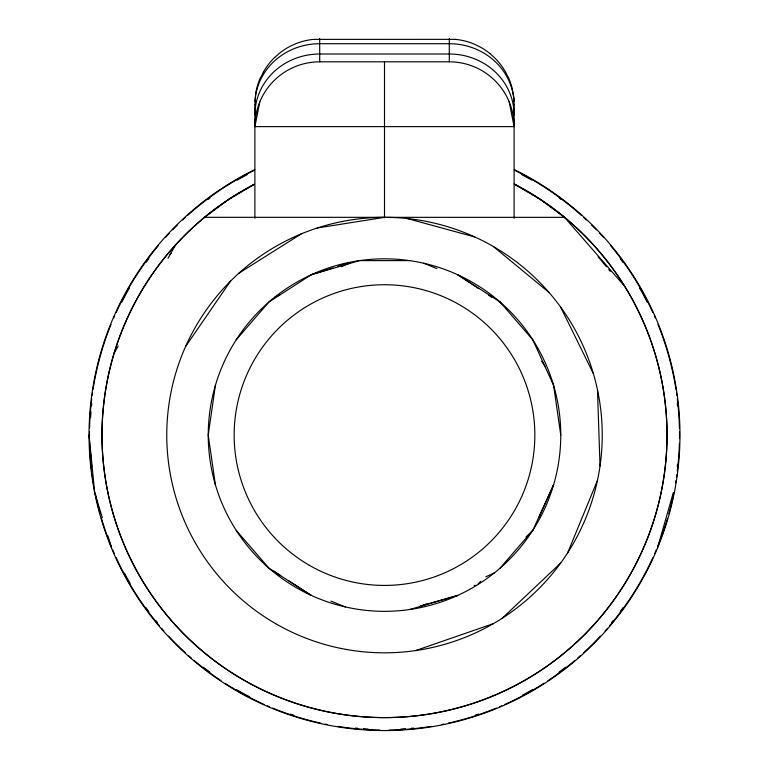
<?xml version="1.0" encoding="UTF-8"?>
<svg xmlns="http://www.w3.org/2000/svg" width="769" height="769" viewBox="0 0 769 769"><rect width="100%" height="100%" fill="white"/><g stroke="black" fill="none" stroke-linecap="round" stroke-linejoin="round"><path stroke-width="1.15" d="M254.895 218.329L254.895 104.44L255.587 95.279M215.378 385.423L208.236 435.081L215.378 484.739M509.174 101.825L514.105 126.625L254.895 126.625L259.826 101.825M657.476 548.153L673.336 492.535M567.676 552.796L597.475 480.356M538.858 517.604L553.622 484.739L532.782 530.379L499.927 568.291M260.729 77.563L263.344 72.353M114.023 353.404L118.176 346.088M167.988 258.317L175.697 244.734M185.589 346.521L230.537 281.118M170.007 254.395L171.525 252.53M236.218 339.792L269.073 301.871L311.282 274.744L332.987 267.9M478.212 583.758L480.769 581.258M525.958 537.05L532.782 530.379M274.812 57.396L279.166 53.513A64.567 64.413 -3.9 0 1 290.134 46.284L295.45 43.852A64.019 63.923 -0.1 0 1 313.444 39.382L455.161 39.354M502.215 618.257L560.649 563.062M238.803 273.274L301.179 233.92M254.174 184.397L228.431 199.565L204.477 217.319L564.552 217.348L624.716 286.347M274.6 297.276L280.003 294.806M341.609 266.699L350.251 262.748M419.826 606.924L426.314 603.963M485.748 576.837L494.4 572.886M415.491 650.603L493.371 623.649M337.562 266.459L350.126 262.489M311.282 274.744L359.411 260.614L409.589 260.614M409.589 609.548L457.718 595.417L420.172 606.087M317.213 227.999L384.5 217.348M512.981 101.508L514.019 101.45L514.105 104.219L514.105 218.329M254.895 126.625A64.798 64.798 0 0 1 319.702 61.818L449.298 61.818A64.798 64.798 0 0 1 514.105 126.625M254.895 104.863L255.548 104.863M513.452 104.863L514.105 104.863M474.117 585.42L476.511 585.42M256.019 101.508L254.981 101.45A64.798 60.895 0 0 1 319.702 43.718L449.298 43.718A64.798 60.895 0 0 1 514.019 101.45M407.262 218.54L474.954 237.025M423.719 263.238L436.917 268.612M330.978 601.098L345.281 606.924M514.192 184.07L540.501 199.517L564.311 217.146M560.764 435.081A176.264 176.264 0 0 0 296.373 282.434A176.264 176.264 0 0 0 296.373 587.727A176.264 176.264 0 0 0 560.764 435.081L553.622 385.423L532.782 339.792L499.927 301.871L457.718 274.744L478.674 288.635M273.822 571.107L280.723 575.587M288.606 580.701L311.282 595.417L269.073 568.291L236.218 530.379M488.651 295.248L491.651 297.228M489.805 53.494L494.159 57.367A65.5 65.23 12.7 0 1 505.521 71.969L508.107 77.208M493.371 246.522L549.056 292.499M598.138 256.673L606.453 266.805M608.721 269.573L610.23 271.419M499.927 301.871L501.292 303.822M541.568 361.267L544.981 366.14M560.649 307.1L593.418 373.744M102.296 517.595L94.712 492.727L89.031 435.081M107.814 535.685L111.611 548.114M512.337 89.579L513.356 94.895M597.475 389.816L600.022 466.072M449.298 38.45L449.298 61.818M384.5 61.818L384.5 217.781M319.702 38.45L319.702 61.818M513.471 94.875A67.124 65.98 43.3 0 1 514.125 101.45M254.895 114.898A64.798 60.895 0 0 1 319.702 54.003L449.298 54.003A64.798 60.895 0 0 1 514.105 114.898M455.161 39.344A64.01 63.914 0 0 1 473.55 43.843L478.847 46.303A64.567 64.413 3.9 0 1 489.815 53.474M508.251 77.14A66.605 65.999 28.9 0 1 512.462 89.55M263.277 72.315A65.519 65.259 -12.7 0 1 274.735 57.319M255.404 95.25A66.72 66.105 -29.4 0 1 260.508 77.467M677.479 464.236A294.431 294.431 0 0 1 677.239 466.552M622.967 607.77A294.431 294.431 0 0 1 620.199 611.528M613.018 620.737A294.431 294.431 0 0 1 611.538 622.544M565.58 667.242A294.431 294.431 0 0 1 559.073 672.173M532.725 689.476A294.431 294.431 0 0 1 522.516 695.157M478.587 714.074A294.431 294.431 0 0 1 475.261 715.17M413.645 728.06A294.431 294.431 0 0 1 411.319 728.281M405.503 728.762A294.431 294.431 0 0 1 400.841 729.06M368.159 729.06A294.431 294.431 0 0 1 363.497 728.762M357.681 728.281A294.431 294.431 0 0 1 355.355 728.06M293.739 715.17A294.431 294.431 0 0 1 290.413 714.074M249.589 696.781A294.431 294.431 0 0 1 236.275 689.476M209.927 672.173A294.431 294.431 0 0 1 203.42 667.242M157.462 622.544A294.431 294.431 0 0 1 155.982 620.737M148.802 611.528A294.431 294.431 0 0 1 146.033 607.77M130.105 583.306A294.431 294.431 0 0 1 124.424 573.107M91.761 466.552A294.431 294.431 0 0 1 91.521 464.236M91.002 458.411A294.431 294.431 0 0 1 90.665 453.758M90.598 417.577A294.431 294.431 0 0 1 91.002 411.751M91.521 405.936A294.431 294.431 0 0 1 91.761 403.61M121.742 302.246A294.431 294.431 0 0 1 129.519 287.866M146.033 262.402A294.431 294.431 0 0 1 148.802 258.634M208.053 199.382A294.431 294.431 0 0 1 209.927 197.989M237.285 180.1A294.431 294.431 0 0 1 247.512 174.467M521.488 174.467A294.431 294.431 0 0 1 531.715 180.1M559.073 197.989A294.431 294.431 0 0 1 560.947 199.382M620.199 258.634A294.431 294.431 0 0 1 622.967 262.402M639.481 287.866A294.431 294.431 0 0 1 647.258 302.246M677.239 403.61A294.431 294.431 0 0 1 677.479 405.936M514.24 169.622A295.469 295.469 0 0 1 615.152 619.747A295.469 295.469 0 0 1 153.848 619.747A295.469 295.469 0 0 1 254.76 169.622M679.498 431.572A295.017 295.017 0 0 1 679.498 438.59M679.402 443.271A295.017 295.017 0 0 1 677.287 471.272M676.835 474.752A295.017 295.017 0 0 1 676.518 477.068M675.989 480.538A295.017 295.017 0 0 1 675.624 482.845M673.731 493.217A295.017 295.017 0 0 1 668.847 513.702M667.569 518.2A295.017 295.017 0 0 1 657.947 545.817M656.159 550.143A295.017 295.017 0 0 1 654.765 553.363M652.852 557.64A295.017 295.017 0 0 1 609.74 625.61M607.462 628.273A295.017 295.017 0 0 1 605.145 630.916M600.416 636.107A295.017 295.017 0 0 1 583.806 652.593M580.335 655.726A295.017 295.017 0 0 1 577.692 658.043M575.029 660.321A295.017 295.017 0 0 1 547.913 680.709M544 683.266A295.017 295.017 0 0 1 504.925 704.404M501.705 705.817A295.017 295.017 0 0 1 499.562 706.74M496.313 708.086A295.017 295.017 0 0 1 448.356 723.11M443.78 724.081A295.017 295.017 0 0 1 441.483 724.542M431.111 726.397A295.017 295.017 0 0 1 389.181 730.06M379.819 730.06A295.017 295.017 0 0 1 337.889 726.397M327.517 724.542A295.017 295.017 0 0 1 325.22 724.081M320.644 723.11A295.017 295.017 0 0 1 272.687 708.086M269.438 706.74A295.017 295.017 0 0 1 267.295 705.817M264.075 704.404A295.017 295.017 0 0 1 225 683.266M221.088 680.709A295.017 295.017 0 0 1 193.971 660.321M191.308 658.043A295.017 295.017 0 0 1 188.665 655.726M185.194 652.593A295.017 295.017 0 0 1 168.584 636.107M163.855 630.916A295.017 295.017 0 0 1 161.538 628.273M159.26 625.61A295.017 295.017 0 0 1 116.148 557.64M114.235 553.363A295.017 295.017 0 0 1 112.841 550.143M111.053 545.817A295.017 295.017 0 0 1 101.431 518.2M100.153 513.702A295.017 295.017 0 0 1 95.269 493.217M93.376 482.845A295.017 295.017 0 0 1 93.011 480.538M92.491 477.068A295.017 295.017 0 0 1 92.165 474.752M91.713 471.272A295.017 295.017 0 0 1 89.569 442.098M89.502 438.59A295.017 295.017 0 0 1 89.502 431.572M89.569 428.064A295.017 295.017 0 0 1 91.713 398.9M92.165 395.41A295.017 295.017 0 0 1 92.491 393.094M93.011 389.623A295.017 295.017 0 0 1 111.053 324.355M113.764 317.876A295.017 295.017 0 0 1 114.706 315.732M116.148 312.531A295.017 295.017 0 0 1 158.51 245.446M165.412 237.506A295.017 295.017 0 0 1 169.382 233.199M172.612 229.806A295.017 295.017 0 0 1 177.552 224.827M182.618 219.963A295.017 295.017 0 0 1 185.194 217.569M187.79 215.214A295.017 295.017 0 0 1 254.539 170.228M514.461 170.228A295.017 295.017 0 0 1 581.21 215.214M583.806 217.569A295.017 295.017 0 0 1 586.382 219.963M591.448 224.827A295.017 295.017 0 0 1 596.388 229.806M599.618 233.199A295.017 295.017 0 0 1 603.588 237.506M610.49 245.446A295.017 295.017 0 0 1 652.852 312.531M654.294 315.732A295.017 295.017 0 0 1 655.236 317.876M657.947 324.355A295.017 295.017 0 0 1 675.989 389.623M676.518 393.094A295.017 295.017 0 0 1 676.835 395.41M677.287 398.9A295.017 295.017 0 0 1 679.431 428.064M603.627 613.441A282.54 282.54 0 0 0 514.672 184.32A282.511 282.511 0 0 1 603.598 613.422A282.511 282.511 0 0 1 165.402 613.422A282.511 282.511 0 0 1 254.347 184.349A282.54 282.54 0 0 0 165.373 613.441A282.54 282.54 0 0 0 603.627 613.441M275.629 623.649A217.733 217.733 0 0 0 602.233 435.081A217.733 217.733 0 0 0 275.629 246.522A217.733 217.733 0 0 0 275.629 623.649M309.33 565.282A150.34 150.34 0 0 0 534.84 435.081A150.34 150.34 0 0 0 309.33 304.88A150.34 150.34 0 0 0 309.33 565.282"/></g></svg>
